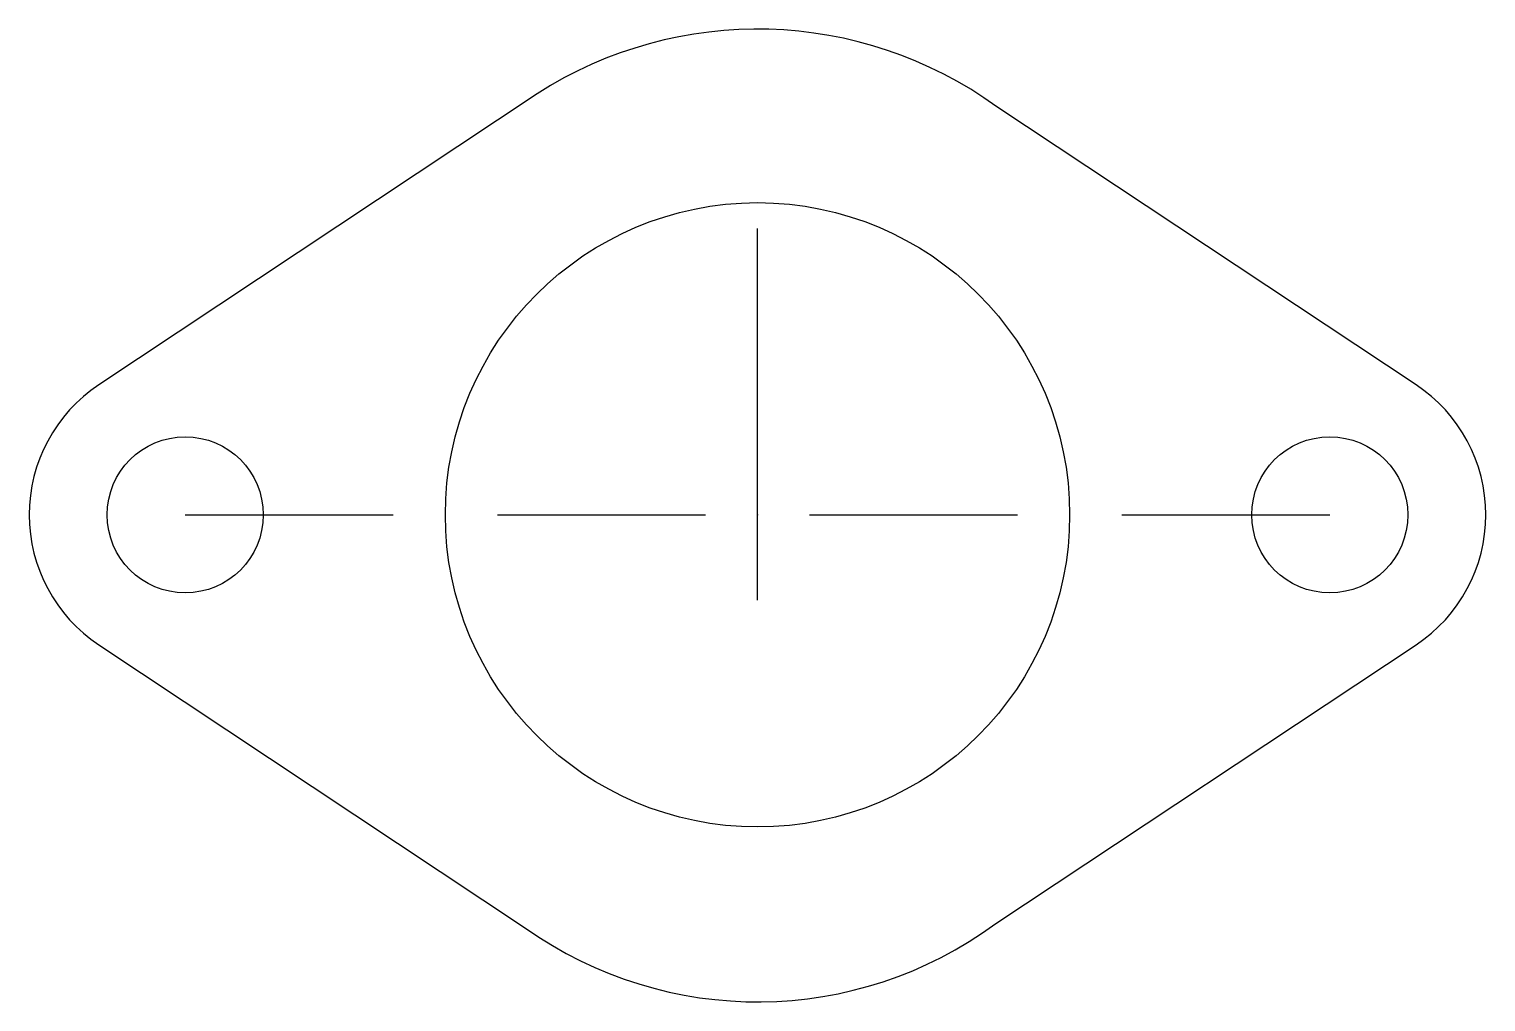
# Model space of a CAD drawing. Header units: inches. Extents: x -1.75 to 1.75, y -1.17 to 1.17.
import ezdxf

# ---------------------------------------------------------------- set-up
doc = ezdxf.new("R2010")
doc.units = ezdxf.units.IN
doc.linetypes.add('DASHED', pattern=[0.75, 0.5, -0.25])
doc.layers.get('0').update_dxf_attribs({"linetype": 'CONTINUOUS'})

msp = doc.modelspace()

# ---------------------------------------------------------------- linework, layer by layer
at = {"linetype": 'DASHED'}
for p, q in [((0, 0.1877), (0, 0.75)), ((-1.375, 0), (1.375, 0))]:
    msp.add_line(p, q, dxfattribs=at)
msp.add_line((0, -0.2051), (0, 0.1877))
msp.add_lwpolyline([(-0.5297, 1.0113), (-1.5824, 0.3124, 0.536443), (-1.5824, -0.3124), (-0.5577, -0.9927, 0.323398), (0.5724, -0.982), (1.5822, -0.3125, 0.536829), (1.5822, 0.3126), (0.5748, 0.9805, 0.309035)], format="xyb", close=True)
for centre, radius in [((0, 0), 0.75), ((-1.375, 0), 0.1875), ((1.375, 0), 0.1875)]:
    msp.add_circle(centre, radius)
msp.add_point((0, 0))

doc.saveas('drawing.dxf')
